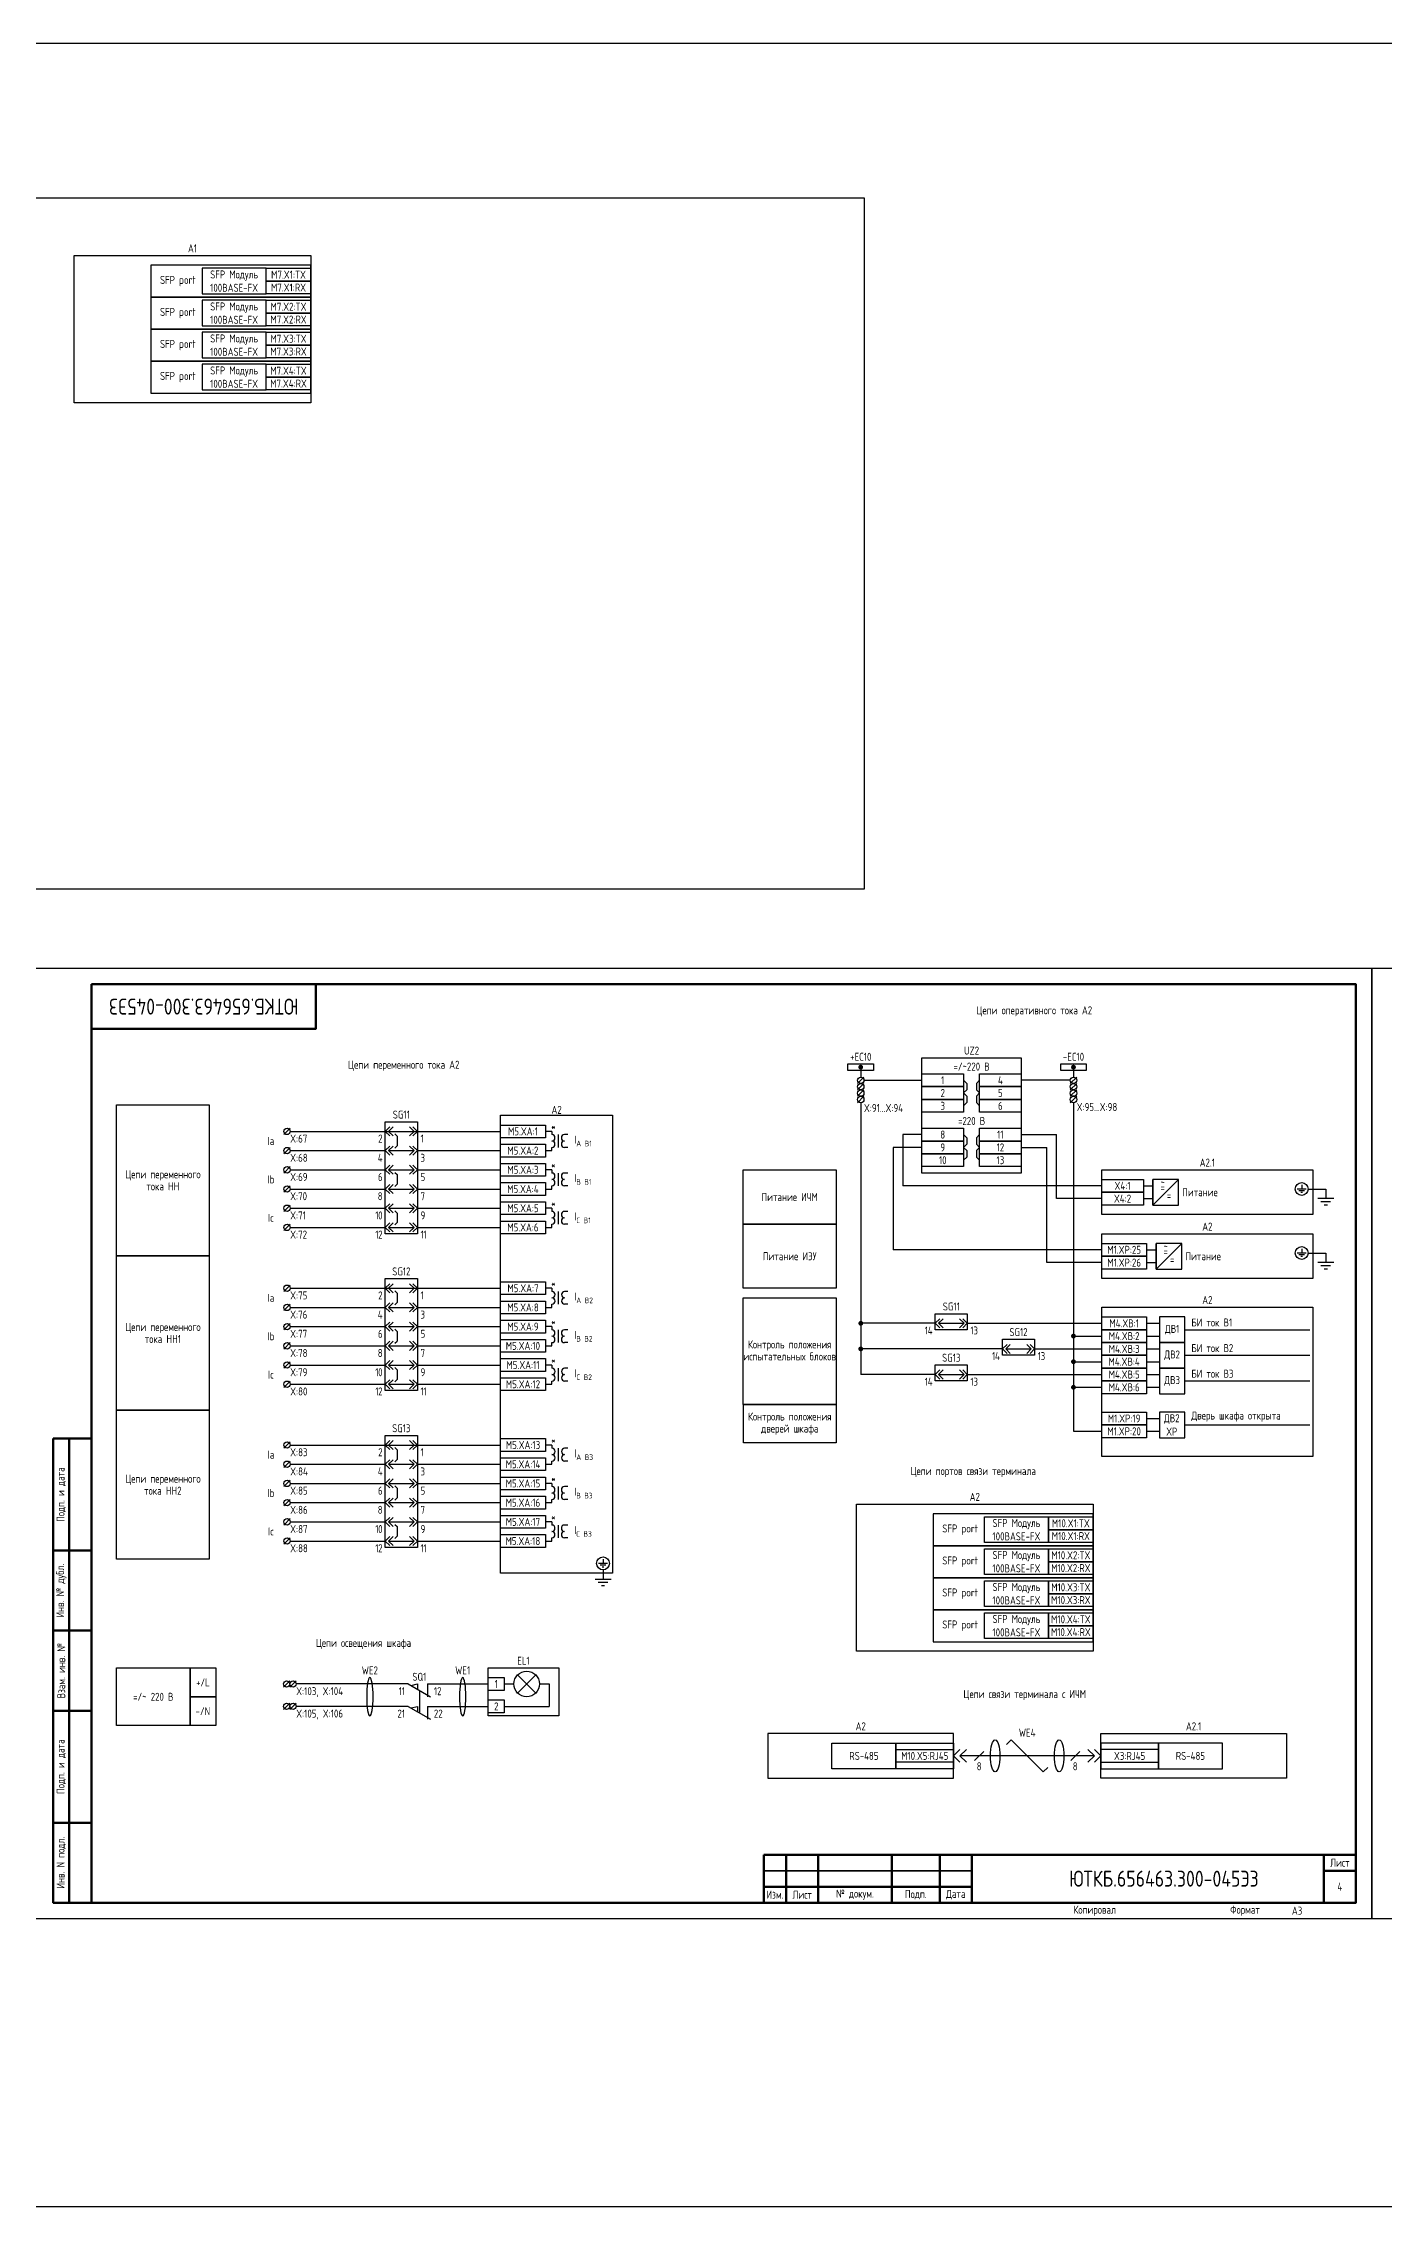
# Model space of a CAD drawing. Header units: millimetres. Extents: x -1117 to 2934, y -90 to 586.
# Drawn here: x 1265 to 1684, y -90 to 586 of the extents above; entities that cross this region are included whole.
import ezdxf

# ---------------------------------------------------------------- set-up
doc = ezdxf.new("R2010")
doc.units = ezdxf.units.MM
doc.styles.add('Gost_type_A', font='GOST_A.TTF')

# ---------------------------------------------------------------- blocks, each defined once
blk = doc.blocks.new('Формат_А3')
blk.add_lwpolyline([(-420, 297), (0, 297), (0, 0), (-420, 0)], close=True)
at = {"lineweight": 50}
blk.add_lwpolyline([(-400, 292), (-5, 292), (-5, 5), (-400, 5)], close=True, dxfattribs=at)
blk = doc.blocks.new('БИ_разъем')
for p, q in [((0, 0), (1.41, 1.41)), ((0, 0), (1.41, 1.41)), ((0, 0), (1.41, -1.41)), ((0, 0), (1.41, -1.41)), ((1, 0), (2.41, 1.41)), ((1, 0), (2.41, -1.41)), ((1, 0), (9, 0)), ((9, 0), (7.59, 1.41)), ((9, 0), (7.59, -1.41)), ((10, 0), (8.59, 1.41)), ((10, 0), (8.59, 1.41)), ((10, 0), (8.59, -1.41)), ((10, 0), (8.59, -1.41))]:
    blk.add_line(p, q)
blk = doc.blocks.new('БИ_перемычка')
for p, q in [((2.97, -0.79), (3.67, -1.5)), ((2.97, -5.21), (3.67, -4.5)), ((3.67, -1.5), (3.67, -4.5))]:
    blk.add_line(p, q)
blk = doc.blocks.new('POINT')
at = {"const_width": 0.75}
blk.add_lwpolyline([(-0.375, 0, 1), (0.375, 0, 1)], format="xyb", close=True, dxfattribs=at)
blk = doc.blocks.new('Шинка')
blk.add_lwpolyline([(-4, 1), (4, 1), (4, -1), (-4, -1)], close=True)
blk.add_blockref('POINT', (0, 0))
blk = doc.blocks.new('Штамп угловой верхний')
at = {"lineweight": 50}
blk.add_lwpolyline([(0, 0), (70, 0), (70, -14), (0, -14)], close=True, dxfattribs=at)
blk = doc.blocks.new('Штамп левый нижний')
at = {"lineweight": 50}
for points in [[(-12, 145), (-7, 145), (-7, 110), (-12, 110)], [(-7, 145), (0, 145), (0, 110), (-7, 110)], [(-12, 110), (-7, 110), (-7, 85), (-12, 85)], [(-7, 110), (0, 110), (0, 85), (-7, 85)], [(-12, 85), (-7, 85), (-7, 60), (-12, 60)], [(-7, 85), (0, 85), (0, 60), (-7, 60)], [(-12, 60), (-7, 60), (-7, 25), (-12, 25)], [(-7, 60), (0, 60), (0, 25), (-7, 25)], [(-12, 25), (-7, 25), (-7, 0), (-12, 0)], [(-7, 25), (0, 25), (0, 0), (-7, 0)]]:
    blk.add_lwpolyline(points, close=True, dxfattribs=at)
at = {"char_height": 2.5, "attachment_point": 5, "rotation": 90, "style": 'Gost_type_A'}
for s, insert, width in [('Подп. и дата', (-9.5, 127.5), 35), ('Инв. № дубл.', (-9.5, 97.5), 25), ('Взам. инв. №', (-9.5, 72.5), 25), ('Подп. и дата', (-9.5, 42.5), 35), ('Инв. N подл.', (-9.5, 12.5), 25)]:
    blk.add_mtext(s, dxfattribs=dict(at, insert=insert, width=width))
blk = doc.blocks.new('Штамп малый нижний')
at = {"lineweight": 50}
for points in [[(-185, 15), (-178, 15), (-178, 5), (-185, 5)], [(-178, 15), (-168, 15), (-168, 5), (-178, 5)], [(-168, 15), (-145, 15), (-145, 5), (-168, 5)], [(-145, 15), (-130, 15), (-130, 5), (-145, 5)], [(-130, 15), (-120, 15), (-120, 5), (-130, 5)], [(-120, 15), (-10, 15), (-10, 0), (-120, 0)], [(-10, 15), (0, 15), (0, 10), (-10, 10)], [(-10, 10), (0, 10), (0, 0), (-10, 0)], [(-185, 5), (-178, 5), (-178, 0), (-185, 0)], [(-178, 5), (-168, 5), (-168, 0), (-178, 0)], [(-168, 5), (-145, 5), (-145, 0), (-168, 0)], [(-145, 5), (-130, 5), (-130, 0), (-145, 0)], [(-130, 5), (-120, 5), (-120, 0), (-130, 0)]]:
    blk.add_lwpolyline(points, close=True, dxfattribs=at)
for points in [[(-185, 15), (-178, 15), (-178, 10), (-185, 10)], [(-178, 15), (-168, 15), (-168, 10), (-178, 10)], [(-168, 15), (-145, 15), (-145, 10), (-168, 10)], [(-145, 15), (-130, 15), (-130, 10), (-145, 10)], [(-130, 15), (-120, 15), (-120, 10), (-130, 10)], [(-185, 10), (-178, 10), (-178, 5), (-185, 5)], [(-178, 10), (-168, 10), (-168, 5), (-178, 5)], [(-168, 10), (-145, 10), (-145, 5), (-168, 5)], [(-145, 10), (-130, 10), (-130, 5), (-145, 5)], [(-130, 10), (-120, 10), (-120, 5), (-130, 5)]]:
    blk.add_lwpolyline(points, close=True)
at = {"char_height": 2.5, "style": 'Gost_type_A'}
for s, insert, width, attachment_point in [('Лист', (-5, 12.5), 10, 5), ('Изм.', (-181.5, 2.5), 7, 5), ('Лист', (-173, 2.5), 10, 5), ('№ докум.', (-156.5, 2.5), 23, 5), ('Подп.', (-137.5, 2.5), 15, 5), ('Дата', (-125, 2.5), 10, 5), ('Копировал', (-75, -2.53), 13.1202, 6), ('Формат', (-30, -2.53), 13.1202, 6)]:
    blk.add_mtext(s, dxfattribs=dict(at, insert=insert, width=width, attachment_point=attachment_point))

msp = doc.modelspace()

# ---------------------------------------------------------------- linework, layer by layer
for p, q in [((1520.3, 265.38), (1520.3, 262.98)), ((1586.76, 265.97), (1586.76, 262.97)), ((1521.3, 262.97), (1519.3, 260.97)), ((1521.3, 260.97), (1519.3, 258.97)), ((1521.3, 258.96), (1519.3, 256.96)), ((1521.3, 256.96), (1519.3, 254.96)), ((1520.3, 262), (1520.33, 262)), ((1520.3, 257.99), (1520.33, 257.99)), ((1521.31, 262), (1539.42, 262)), ((1585.76, 262), (1570.42, 262)), ((1587.76, 262.97), (1585.76, 260.97)), ((1587.76, 260.97), (1585.76, 258.97)), ((1587.76, 258.96), (1585.76, 256.96)), ((1587.76, 256.96), (1585.76, 254.96)), ((1586.76, 262), (1586.76, 261.97)), ((1586.76, 260.98), (1586.76, 260.97)), ((1586.76, 257.99), (1586.76, 257.96)), ((1586.76, 256.97), (1586.76, 256.96)), ((1520.3, 254.96), (1520.3, 170.04)), ((1586.76, 254.96), (1586.76, 152.29)), ((1342.04, 247), (1340.04, 245)), ((1342.04, 246), (1381.76, 246)), ((1381.77, 246), (1407.76, 246)), ((1423.76, 246), (1421.76, 246)), ((1539.42, 245), (1533.42, 245)), ((1533.42, 245), (1533.42, 229)), ((1570.42, 245), (1581.42, 245)), ((1579.76, 245), (1581.42, 245)), ((1581.42, 225), (1581.42, 245)), ((1342.04, 241), (1340.04, 239)), ((1342.04, 240), (1371.76, 240)), ((1381.77, 240), (1407.76, 240)), ((1421.76, 240), (1423.76, 240)), ((1530.42, 241), (1530.42, 209)), ((1539.42, 241), (1530.42, 241)), ((1570.42, 241), (1578.42, 241)), ((1578.42, 205), (1578.42, 241)), ((1342.04, 235), (1340.04, 233)), ((1342.04, 234), (1371.76, 234)), ((1381.77, 234), (1407.76, 234)), ((1423.76, 234), (1421.76, 234)), ((1611.59, 223), (1611.59, 231)), ((1611.59, 223), (1619.59, 231)), ((1342.04, 229), (1340.04, 227)), ((1342.04, 228), (1371.76, 228)), ((1381.77, 228), (1407.76, 228)), ((1421.76, 228), (1423.76, 228)), ((1595.59, 229), (1533.42, 229)), ((1595.59, 225), (1581.42, 225)), ((1660.08, 228), (1665.59, 228)), ((1342.04, 223), (1340.04, 221)), ((1342.04, 217), (1340.04, 215)), ((1342.04, 222), (1371.76, 222)), ((1381.77, 222), (1407.76, 222)), ((1423.76, 222), (1421.76, 222)), ((1342.04, 216), (1371.76, 216)), ((1381.77, 216), (1407.76, 216)), ((1421.76, 216), (1423.76, 216)), ((1612.59, 203), (1612.59, 211)), ((1612.59, 203), (1620.59, 211)), ((1595.59, 209), (1530.42, 209)), ((1595.59, 205), (1578.42, 205)), ((1660.08, 208), (1665.59, 208)), ((1342.04, 198), (1340.04, 196)), ((1342.04, 197), (1381.76, 197)), ((1381.77, 197), (1407.76, 197)), ((1423.78, 197), (1421.78, 197)), ((1342.04, 192), (1340.04, 190)), ((1342.04, 191), (1371.76, 191)), ((1381.77, 191), (1407.76, 191)), ((1421.78, 191), (1423.78, 191)), ((1342.04, 186), (1340.04, 184)), ((1342.04, 185), (1371.76, 185)), ((1381.77, 185), (1407.76, 185)), ((1423.76, 185), (1421.76, 185)), ((1543.59, 186.04), (1520.3, 186.04)), ((1553.59, 186.04), (1595.59, 186.04)), ((1609.59, 186.04), (1613.59, 186.04)), ((1621.59, 184.04), (1660.59, 184.04)), ((1342.04, 180), (1340.04, 178)), ((1342.04, 179), (1371.76, 179)), ((1381.77, 179), (1407.76, 179)), ((1421.76, 179), (1423.76, 179)), ((1564.59, 178.04), (1520.68, 178.04)), ((1574.59, 178.04), (1595.59, 178.04)), ((1586.76, 182.04), (1595.59, 182.04)), ((1609.59, 182.04), (1613.59, 182.04)), ((1609.59, 178.04), (1613.59, 178.04)), ((1621.59, 176.04), (1660.59, 176.04)), ((1342.04, 174), (1340.04, 172)), ((1342.04, 173), (1371.76, 173)), ((1381.77, 173), (1407.76, 173)), ((1423.78, 173), (1421.78, 173)), ((1543.59, 170.04), (1520.3, 170.04)), ((1553.59, 170.04), (1595.59, 170.04)), ((1586.76, 174.04), (1595.59, 174.04)), ((1609.59, 174.04), (1613.59, 174.04)), ((1609.59, 170.04), (1613.59, 170.04)), ((1342.04, 168), (1340.04, 166)), ((1342.04, 167), (1371.76, 167)), ((1381.77, 167), (1407.76, 167)), ((1421.78, 167), (1423.78, 167)), ((1586.76, 166.04), (1595.59, 166.04)), ((1609.59, 166.04), (1613.59, 166.04)), ((1621.59, 168.04), (1660.59, 168.04)), ((1609.59, 156.29), (1613.59, 156.29)), ((1342.04, 149), (1340.04, 147)), ((1586.76, 152.29), (1595.59, 152.29)), ((1609.59, 152.29), (1613.59, 152.29)), ((1621.59, 154.29), (1660.59, 154.29)), ((1342.04, 143), (1340.04, 141)), ((1342.04, 148), (1381.76, 148)), ((1342.04, 142), (1371.76, 142)), ((1381.77, 148), (1407.76, 148)), ((1381.77, 142), (1407.76, 142)), ((1423.78, 148), (1421.78, 148)), ((1421.78, 142), (1423.78, 142)), ((1342.04, 137), (1340.04, 135)), ((1342.04, 136), (1371.76, 136)), ((1381.77, 136), (1407.76, 136)), ((1423.76, 136), (1421.76, 136)), ((1342.04, 131), (1340.04, 129)), ((1342.04, 130), (1371.76, 130)), ((1381.77, 130), (1407.76, 130)), ((1421.76, 130), (1423.76, 130)), ((1342.04, 125), (1340.04, 123)), ((1342.04, 124), (1371.76, 124)), ((1381.77, 124), (1407.76, 124)), ((1423.76, 124), (1421.76, 124)), ((1342.04, 119), (1340.04, 117)), ((1342.04, 118), (1371.76, 118)), ((1381.77, 118), (1407.76, 118)), ((1421.76, 118), (1423.76, 118)), ((1413.1, 76.17), (1418.76, 70.51)), ((1418.76, 76.17), (1413.1, 70.51)), ((1341.93, 74.34), (1339.93, 72.34)), ((1343.93, 74.34), (1341.93, 72.34)), ((1378.93, 73.34), (1343.94, 73.34)), ((1378.93, 73.34), (1385.85, 69.34)), ((1379.79, 72.84), (1381.79, 73.34)), ((1381.79, 73.34), (1381.79, 71.68)), ((1384.93, 73.34), (1384.93, 69.34)), ((1384.93, 73.34), (1403.93, 73.34)), ((1408.93, 73.34), (1411.93, 73.34)), ((1419.93, 73.34), (1422.93, 73.34)), ((1422.93, 73.34), (1422.93, 66.34)), ((1341.93, 67.34), (1339.93, 65.34)), ((1343.93, 67.34), (1341.93, 65.34)), ((1378.93, 66.34), (1343.94, 66.34)), ((1378.93, 66.34), (1385.85, 62.34)), ((1379.79, 65.84), (1381.79, 66.34)), ((1381.79, 66.34), (1381.79, 64.68)), ((1384.93, 66.34), (1384.93, 62.34)), ((1384.93, 66.34), (1403.93, 66.34)), ((1408.93, 66.34), (1422.93, 66.34)), ((1565.82, 54.4), (1567.29, 55.87)), ((1567.29, 55.87), (1577.29, 45.87)), ((1549.29, 50.87), (1551.29, 52.87)), ((1549.29, 50.87), (1551.29, 52.87)), ((1549.29, 50.87), (1551.29, 48.87)), ((1549.29, 50.87), (1551.29, 48.87)), ((1551.29, 50.87), (1553.29, 52.87)), ((1551.29, 50.87), (1553.29, 52.87)), ((1593.29, 50.87), (1551.29, 50.87)), ((1551.29, 50.87), (1553.29, 48.87)), ((1551.29, 50.87), (1553.29, 48.87)), ((1558.71, 52.28), (1555.88, 49.45)), ((1588.71, 52.28), (1585.88, 49.45)), ((1593.29, 50.87), (1591.29, 52.87)), ((1593.29, 50.87), (1591.29, 52.87)), ((1593.29, 50.87), (1591.29, 48.87)), ((1593.29, 50.87), (1591.29, 48.87)), ((1595.29, 50.87), (1593.29, 52.87)), ((1595.29, 50.87), (1593.29, 52.87)), ((1595.29, 50.87), (1593.29, 48.87)), ((1595.29, 50.87), (1593.29, 48.87)), ((1577.29, 45.87), (1578.71, 47.28))]:
    msp.add_line(p, q)
at = {"ltscale": 4}
for p, q in [((1423.76, 246), (1423.76, 245)), ((1423.76, 245.5), (1423.76, 245)), ((1425.76, 245), (1425.76, 241)), ((1425.76, 245), (1425.76, 241)), ((1428.76, 245), (1427.76, 245)), ((1428.76, 245), (1427.76, 245)), ((1423.76, 240), (1423.76, 241)), ((1428.76, 241), (1427.76, 241)), ((1428.76, 241), (1427.76, 241)), ((1423.76, 234), (1423.76, 233)), ((1423.76, 233.5), (1423.76, 233)), ((1425.76, 233), (1425.76, 229)), ((1425.76, 233), (1425.76, 229)), ((1428.76, 233), (1427.76, 233)), ((1428.76, 233), (1427.76, 233)), ((1423.76, 228), (1423.76, 229)), ((1428.76, 229), (1427.76, 229)), ((1428.76, 229), (1427.76, 229)), ((1608.59, 229), (1611.59, 229)), ((1608.59, 225), (1611.59, 225)), ((1423.76, 222), (1423.76, 221)), ((1423.76, 221.5), (1423.76, 221)), ((1423.76, 216), (1423.76, 217)), ((1425.76, 221), (1425.76, 217)), ((1425.76, 221), (1425.76, 217)), ((1428.76, 221), (1427.76, 221)), ((1428.76, 221), (1427.76, 221)), ((1428.76, 217), (1427.76, 217)), ((1428.76, 217), (1427.76, 217)), ((1609.59, 209), (1612.59, 209)), ((1609.59, 205), (1612.59, 205)), ((1423.78, 197), (1423.78, 196)), ((1423.78, 196.5), (1423.78, 196)), ((1423.78, 191), (1423.78, 192)), ((1425.78, 196), (1425.78, 192)), ((1425.78, 196), (1425.78, 192)), ((1428.78, 196), (1427.78, 196)), ((1428.78, 196), (1427.78, 196)), ((1428.78, 192), (1427.78, 192)), ((1428.78, 192), (1427.78, 192)), ((1423.76, 185), (1423.76, 184)), ((1423.76, 184.5), (1423.76, 184)), ((1425.76, 184), (1425.76, 180)), ((1425.76, 184), (1425.76, 180)), ((1428.76, 184), (1427.76, 184)), ((1428.76, 184), (1427.76, 184)), ((1423.76, 179), (1423.76, 180)), ((1428.76, 180), (1427.76, 180)), ((1428.76, 180), (1427.76, 180)), ((1423.78, 173), (1423.78, 172)), ((1423.78, 172.5), (1423.78, 172)), ((1425.78, 172), (1425.78, 168)), ((1425.78, 172), (1425.78, 168)), ((1428.78, 172), (1427.78, 172)), ((1428.78, 172), (1427.78, 172)), ((1423.78, 167), (1423.78, 168)), ((1428.78, 168), (1427.78, 168)), ((1428.78, 168), (1427.78, 168)), ((1423.78, 148), (1423.78, 147)), ((1423.78, 147.5), (1423.78, 147)), ((1423.78, 142), (1423.78, 143)), ((1425.78, 147), (1425.78, 143)), ((1425.78, 147), (1425.78, 143)), ((1428.78, 147), (1427.78, 147)), ((1428.78, 147), (1427.78, 147)), ((1428.78, 143), (1427.78, 143)), ((1428.78, 143), (1427.78, 143)), ((1423.76, 136), (1423.76, 135)), ((1423.76, 135.5), (1423.76, 135)), ((1423.76, 130), (1423.76, 131)), ((1425.76, 135), (1425.76, 131)), ((1425.76, 135), (1425.76, 131)), ((1428.76, 135), (1427.76, 135)), ((1428.76, 135), (1427.76, 135)), ((1428.76, 131), (1427.76, 131)), ((1428.76, 131), (1427.76, 131)), ((1423.76, 124), (1423.76, 123)), ((1423.76, 123.5), (1423.76, 123)), ((1425.76, 123), (1425.76, 119)), ((1425.76, 123), (1425.76, 119)), ((1428.76, 123), (1427.76, 123)), ((1428.76, 123), (1427.76, 123)), ((1423.76, 118), (1423.76, 119)), ((1428.76, 119), (1427.76, 119)), ((1428.76, 119), (1427.76, 119))]:
    msp.add_line(p, q, dxfattribs=at)
at = {"ltscale": 4.32}
for p, q in [((1659.48, 228), (1656.63, 228)), ((1658.91, 227.43), (1657.2, 227.43)), ((1658.34, 226.86), (1657.77, 226.86)), ((1658.06, 229.28), (1658.06, 228)), ((1668.09, 225), (1663.09, 225)), ((1667.09, 224), (1664.09, 224)), ((1665.59, 228), (1665.59, 225)), ((1666.09, 223), (1665.09, 223)), ((1659.48, 208), (1656.63, 208)), ((1658.91, 207.43), (1657.2, 207.43)), ((1658.34, 206.86), (1657.77, 206.86)), ((1658.06, 209.28), (1658.06, 208)), ((1668.09, 205), (1663.09, 205)), ((1667.09, 204), (1664.09, 204)), ((1666.09, 203), (1665.09, 203)), ((1665.59, 208), (1665.59, 205)), ((1441.2, 111.02), (1438.36, 111.02)), ((1440.63, 110.45), (1438.93, 110.45)), ((1440.06, 109.88), (1439.5, 109.88)), ((1439.78, 112.3), (1439.78, 111.02)), ((1439.78, 109), (1439.78, 106)), ((1442.28, 106), (1437.28, 106)), ((1441.28, 105), (1438.28, 105)), ((1440.28, 104), (1439.28, 104))]:
    msp.add_line(p, q, dxfattribs=at)
at = {"ltscale": 0.5}
msp.add_line((1382.39, 71.34), (1382.39, 64.34), dxfattribs=at)
for points in [[(-1117.42, 586), (2934.29, 586), (2934.29, -90), (-1117.42, -90)], [(812.04, 537.68), (1521.37, 537.68), (1521.37, 321.68), (812.04, 321.68)], [(1274.51, 519.68), (1348.51, 519.68), (1348.51, 473.68), (1274.51, 473.68)], [(1348.51, 516.68), (1298.51, 516.68), (1298.51, 506.68), (1348.51, 506.68)], [(1334.51, 515.68), (1348.51, 515.68), (1348.51, 511.68), (1334.51, 511.68)], [(1334.51, 511.68), (1348.51, 511.68), (1348.51, 507.68), (1334.51, 507.68)], [(1348.51, 506.68), (1298.51, 506.68), (1298.51, 496.68), (1348.51, 496.68)], [(1334.51, 505.68), (1348.51, 505.68), (1348.51, 501.68), (1334.51, 501.68)], [(1334.51, 501.68), (1348.51, 501.68), (1348.51, 497.68), (1334.51, 497.68)], [(1348.51, 496.68), (1298.51, 496.68), (1298.51, 486.68), (1348.51, 486.68)], [(1334.51, 495.68), (1348.51, 495.68), (1348.51, 491.68), (1334.51, 491.68)], [(1334.51, 491.68), (1348.51, 491.68), (1348.51, 487.68), (1334.51, 487.68)], [(1348.51, 486.68), (1298.51, 486.68), (1298.51, 476.68), (1348.51, 476.68)], [(1334.51, 485.68), (1348.51, 485.68), (1348.51, 481.68), (1334.51, 481.68)], [(1334.51, 481.68), (1348.51, 481.68), (1348.51, 477.68), (1334.51, 477.68)], [(1539.42, 269), (1570.42, 269), (1570.42, 233), (1539.42, 233)], [(1539.42, 264), (1552.42, 264), (1552.42, 260), (1539.42, 260)], [(1557.42, 264), (1570.42, 264), (1570.42, 260), (1557.42, 260)], [(1539.42, 260), (1552.42, 260), (1552.42, 256), (1539.42, 256)], [(1557.42, 260), (1570.42, 260), (1570.42, 256), (1557.42, 256)], [(1316.76, 207.1), (1287.76, 207.1), (1287.76, 254.32), (1316.76, 254.32)], [(1407.78, 251.04), (1442.78, 251.04), (1442.78, 108), (1407.78, 108)], [(1539.42, 256), (1552.42, 256), (1552.42, 252), (1539.42, 252)], [(1557.42, 256), (1570.42, 256), (1570.42, 252), (1557.42, 252)], [(1371.76, 249), (1381.76, 249), (1381.76, 214), (1371.76, 214)], [(1407.76, 248), (1421.76, 248), (1421.76, 244), (1407.76, 244)], [(1539.42, 247), (1552.42, 247), (1552.42, 243), (1539.42, 243)], [(1557.42, 247), (1570.42, 247), (1570.42, 243), (1557.42, 243)], [(1407.76, 242), (1421.76, 242), (1421.76, 238), (1407.76, 238)], [(1539.42, 243), (1552.42, 243), (1552.42, 239), (1539.42, 239)], [(1539.42, 239), (1552.42, 239), (1552.42, 235), (1539.42, 235)], [(1557.42, 243), (1570.42, 243), (1570.42, 239), (1557.42, 239)], [(1557.42, 239), (1570.42, 239), (1570.42, 235), (1557.42, 235)], [(1407.76, 236), (1421.76, 236), (1421.76, 232), (1407.76, 232)], [(1407.76, 230), (1421.76, 230), (1421.76, 226), (1407.76, 226)], [(1512.58, 217), (1483.59, 217), (1483.59, 234), (1512.58, 234)], [(1595.59, 234), (1661.59, 234), (1661.59, 220), (1595.59, 220)], [(1595.59, 231), (1608.59, 231), (1608.59, 227), (1595.59, 227)], [(1407.76, 224), (1421.76, 224), (1421.76, 220), (1407.76, 220)], [(1595.59, 227), (1608.59, 227), (1608.59, 223), (1595.59, 223)], [(1407.76, 218), (1421.76, 218), (1421.76, 214), (1407.76, 214)], [(1512.59, 197), (1483.59, 197), (1483.59, 217), (1512.59, 217)], [(1595.59, 214), (1661.59, 214), (1661.59, 200), (1595.59, 200)], [(1595.59, 211), (1609.59, 211), (1609.59, 207), (1595.59, 207)], [(1316.76, 158.91), (1287.76, 158.91), (1287.76, 207.1), (1316.76, 207.1)], [(1595.59, 207), (1609.59, 207), (1609.59, 203), (1595.59, 203)], [(1371.76, 200), (1381.76, 200), (1381.76, 165), (1371.76, 165)], [(1407.78, 199), (1421.78, 199), (1421.78, 195), (1407.78, 195)], [(1407.78, 193), (1421.78, 193), (1421.78, 189), (1407.78, 189)], [(1512.59, 160.69), (1483.59, 160.69), (1483.59, 194.02), (1512.59, 194.02)], [(1595.59, 191.04), (1661.59, 191.04), (1661.59, 144.39), (1595.59, 144.39)], [(1407.76, 187), (1421.76, 187), (1421.76, 183), (1407.76, 183)], [(1595.59, 188.04), (1609.59, 188.04), (1609.59, 184.04), (1595.59, 184.04)], [(1595.59, 184.04), (1609.59, 184.04), (1609.59, 180.04), (1595.59, 180.04)], [(1407.76, 181), (1421.76, 181), (1421.76, 177), (1407.76, 177)], [(1595.59, 180.04), (1609.59, 180.04), (1609.59, 176.04), (1595.59, 176.04)], [(1595.59, 176.04), (1609.59, 176.04), (1609.59, 172.04), (1595.59, 172.04)], [(1407.78, 175), (1421.78, 175), (1421.78, 171), (1407.78, 171)], [(1407.78, 169), (1421.78, 169), (1421.78, 165), (1407.78, 165)], [(1595.59, 172.04), (1609.59, 172.04), (1609.59, 168.04), (1595.59, 168.04)], [(1595.59, 168.04), (1609.59, 168.04), (1609.59, 164.04), (1595.59, 164.04)], [(1316.76, 112.32), (1287.76, 112.32), (1287.76, 158.91), (1316.76, 158.91)], [(1512.59, 148.69), (1483.62, 148.69), (1483.62, 160.69), (1512.59, 160.69)], [(1595.59, 158.29), (1609.59, 158.29), (1609.59, 154.29), (1595.59, 154.29)], [(1371.76, 151), (1381.76, 151), (1381.76, 116), (1371.76, 116)], [(1407.78, 150), (1421.78, 150), (1421.78, 146), (1407.78, 146)], [(1595.59, 154.29), (1609.59, 154.29), (1609.59, 150.29), (1595.59, 150.29)], [(1407.78, 144), (1421.78, 144), (1421.78, 140), (1407.78, 140)], [(1407.76, 138), (1421.76, 138), (1421.76, 134), (1407.76, 134)], [(1407.76, 132), (1421.76, 132), (1421.76, 128), (1407.76, 128)], [(1518.93, 129.55), (1592.93, 129.55), (1592.93, 83.55), (1518.93, 83.55)], [(1407.76, 126), (1421.76, 126), (1421.76, 122), (1407.76, 122)], [(1542.93, 116.55), (1592.93, 116.55), (1592.93, 126.55), (1542.93, 126.55)], [(1558.93, 125.55), (1578.93, 125.55), (1578.93, 117.55), (1558.93, 117.55)], [(1578.93, 125.55), (1592.93, 125.55), (1592.93, 121.55), (1578.93, 121.55)], [(1407.76, 120), (1421.76, 120), (1421.76, 116), (1407.76, 116)], [(1542.93, 106.55), (1592.93, 106.55), (1592.93, 116.55), (1542.93, 116.55)], [(1558.93, 115.55), (1578.93, 115.55), (1578.93, 107.55), (1558.93, 107.55)], [(1578.93, 121.55), (1592.93, 121.55), (1592.93, 117.55), (1578.93, 117.55)], [(1578.93, 115.55), (1592.93, 115.55), (1592.93, 111.55), (1578.93, 111.55)], [(1578.93, 111.55), (1592.93, 111.55), (1592.93, 107.55), (1578.93, 107.55)], [(1542.93, 96.55), (1592.93, 96.55), (1592.93, 106.55), (1542.93, 106.55)], [(1558.93, 105.55), (1578.93, 105.55), (1578.93, 97.55), (1558.93, 97.55)], [(1578.93, 105.55), (1592.93, 105.55), (1592.93, 101.55), (1578.93, 101.55)], [(1578.93, 101.55), (1592.93, 101.55), (1592.93, 97.55), (1578.93, 97.55)], [(1542.93, 86.55), (1592.93, 86.55), (1592.93, 96.55), (1542.93, 96.55)], [(1558.93, 95.55), (1578.93, 95.55), (1578.93, 87.55), (1558.93, 87.55)], [(1578.93, 95.55), (1592.93, 95.55), (1592.93, 91.55), (1578.93, 91.55)], [(1578.93, 91.55), (1592.93, 91.55), (1592.93, 87.55), (1578.93, 87.55)], [(1310.76, 60.34), (1287.76, 60.34), (1287.76, 78.34), (1310.76, 78.34)], [(1318.76, 69.34), (1310.76, 69.34), (1310.76, 78.34), (1318.76, 78.34)], [(1403.93, 78.34), (1425.93, 78.34), (1425.93, 63.34), (1403.93, 63.34)], [(1403.93, 75.34), (1408.93, 75.34), (1408.93, 71.34), (1403.93, 71.34)], [(1318.76, 60.34), (1310.76, 60.34), (1310.76, 69.34), (1318.76, 69.34)], [(1403.93, 68.34), (1408.93, 68.34), (1408.93, 64.34), (1403.93, 64.34)], [(1491.29, 43.87), (1549.29, 43.87), (1549.29, 57.87), (1491.29, 57.87)], [(1511.29, 54.87), (1531.29, 54.87), (1531.29, 46.87), (1511.29, 46.87)], [(1531.29, 54.87), (1549.29, 54.87), (1549.29, 46.87), (1531.29, 46.87)], [(1653.29, 43.87), (1595.29, 43.87), (1595.29, 57.87), (1653.29, 57.87)], [(1613.29, 54.87), (1595.29, 54.87), (1595.29, 46.87), (1613.29, 46.87)], [(1633.29, 54.87), (1613.29, 54.87), (1613.29, 46.87), (1633.29, 46.87)], [(1531.29, 52.87), (1549.29, 52.87), (1549.29, 48.87), (1531.29, 48.87)], [(1613.29, 52.87), (1595.29, 52.87), (1595.29, 48.87), (1613.29, 48.87)]]:
    msp.add_lwpolyline(points, close=True)
at = {"linetype": 'Continuous', "lineweight": 25, "ltscale": 4}
for points in [[(1314.51, 507.68), (1334.51, 507.68), (1334.51, 515.68), (1314.51, 515.68)], [(1314.51, 497.68), (1334.51, 497.68), (1334.51, 505.68), (1314.51, 505.68)], [(1314.51, 487.68), (1334.51, 487.68), (1334.51, 495.68), (1314.51, 495.68)], [(1314.51, 477.68), (1334.51, 477.68), (1334.51, 485.68), (1314.51, 485.68)]]:
    msp.add_lwpolyline(points, close=True, dxfattribs=at)
for points in [[(1552.42, 262), (1553.42, 261), (1553.42, 259), (1552.42, 258)], [(1552.42, 258), (1553.42, 257), (1553.42, 255), (1552.42, 254)], [(1557.42, 262), (1556.42, 261), (1556.42, 259), (1557.42, 258)], [(1557.42, 258), (1556.42, 257), (1556.42, 255), (1557.42, 254)], [(1552.42, 245), (1553.42, 244), (1553.42, 242), (1552.42, 241)], [(1557.42, 245), (1556.42, 244), (1556.42, 242), (1557.42, 241)], [(1552.42, 241), (1553.42, 240), (1553.42, 238), (1552.42, 237)], [(1557.42, 241), (1556.42, 240), (1556.42, 238), (1557.42, 237)]]:
    msp.add_lwpolyline(points)
at = {"ltscale": 4}
for points in [[(1611.59, 223), (1619.59, 223), (1619.59, 231), (1611.59, 231)], [(1612.59, 203), (1620.59, 203), (1620.59, 211), (1612.59, 211)], [(1613.59, 180.04), (1621.59, 180.04), (1621.59, 188.04), (1613.59, 188.04)], [(1613.59, 172.04), (1621.59, 172.04), (1621.59, 180.04), (1613.59, 180.04)], [(1613.59, 164.04), (1621.59, 164.04), (1621.59, 172.04), (1613.59, 172.04)], [(1613.59, 150.29), (1621.59, 150.29), (1621.59, 158.29), (1613.59, 158.29)]]:
    msp.add_lwpolyline(points, close=True, dxfattribs=at)
at = {"lineweight": 25}
for points in [[(1543.59, 189.04), (1553.59, 189.04), (1553.59, 184.04), (1543.59, 184.04)], [(1564.59, 181.04), (1574.59, 181.04), (1574.59, 176.04), (1564.59, 176.04)], [(1543.59, 173.04), (1553.59, 173.04), (1553.59, 168.04), (1543.59, 168.04)]]:
    msp.add_lwpolyline(points, close=True, dxfattribs=at)
for centre, radius in [((1520.3, 261.97), 1), ((1520.3, 259.97), 1), ((1520.3, 257.96), 1), ((1520.3, 255.96), 1), ((1586.76, 261.97), 1), ((1586.76, 259.97), 1), ((1586.76, 257.96), 1), ((1586.76, 255.96), 1), ((1341.04, 246), 1), ((1341.04, 240), 1), ((1341.04, 234), 1), ((1658.06, 228), 2.02), ((1341.04, 228), 1), ((1341.04, 222), 1), ((1341.04, 216), 1), ((1658.06, 208), 2.02), ((1341.04, 197), 1), ((1341.04, 191), 1), ((1341.04, 185), 1), ((1341.04, 179), 1), ((1341.04, 173), 1), ((1341.04, 167), 1), ((1341.04, 148), 1), ((1341.04, 142), 1), ((1341.04, 136), 1), ((1341.04, 130), 1), ((1341.04, 124), 1), ((1341.04, 118), 1), ((1439.78, 111.02), 2.02), ((1415.93, 73.34), 4), ((1340.93, 73.34), 1), ((1342.93, 73.34), 1), ((1340.93, 66.34), 1), ((1342.93, 66.34), 1)]:
    msp.add_circle(centre, radius)
at = {"ltscale": 4}
for centre, start, end in [((1423.76, 244), 270, 90), ((1423.76, 244), 270, 90), ((1427.76, 244), 90, 270), ((1427.76, 244), 90, 270), ((1423.76, 242), 270, 90), ((1423.76, 242), 270, 90), ((1427.76, 242), 90, 270), ((1427.76, 242), 90, 270), ((1423.76, 232), 270, 90), ((1423.76, 232), 270, 90), ((1423.76, 230), 270, 90), ((1423.76, 230), 270, 90), ((1427.76, 232), 90, 270), ((1427.76, 232), 90, 270), ((1427.76, 230), 90, 270), ((1427.76, 230), 90, 270), ((1423.76, 220), 270, 90), ((1423.76, 220), 270, 90), ((1423.76, 218), 270, 90), ((1423.76, 218), 270, 90), ((1427.76, 220), 90, 270), ((1427.76, 220), 90, 270), ((1427.76, 218), 90, 270), ((1427.76, 218), 90, 270), ((1423.78, 195), 270, 90), ((1423.78, 195), 270, 90), ((1423.78, 193), 270, 90), ((1423.78, 193), 270, 90), ((1427.78, 195), 90, 270), ((1427.78, 195), 90, 270), ((1427.78, 193), 90, 270), ((1427.78, 193), 90, 270), ((1423.76, 183), 270, 90), ((1423.76, 183), 270, 90), ((1427.76, 183), 90, 270), ((1427.76, 183), 90, 270), ((1423.76, 181), 270, 90), ((1423.76, 181), 270, 90), ((1427.76, 181), 90, 270), ((1427.76, 181), 90, 270), ((1423.78, 171), 270, 90), ((1423.78, 171), 270, 90), ((1423.78, 169), 270, 90), ((1423.78, 169), 270, 90), ((1427.78, 171), 90, 270), ((1427.78, 171), 90, 270), ((1427.78, 169), 90, 270), ((1427.78, 169), 90, 270), ((1423.78, 146), 270, 90), ((1423.78, 146), 270, 90), ((1423.78, 144), 270, 90), ((1423.78, 144), 270, 90), ((1427.78, 146), 90, 270), ((1427.78, 146), 90, 270), ((1427.78, 144), 90, 270), ((1427.78, 144), 90, 270), ((1423.76, 134), 270, 90), ((1423.76, 134), 270, 90), ((1423.76, 132), 270, 90), ((1423.76, 132), 270, 90), ((1427.76, 134), 90, 270), ((1427.76, 134), 90, 270), ((1427.76, 132), 90, 270), ((1427.76, 132), 90, 270), ((1423.76, 122), 270, 90), ((1423.76, 122), 270, 90), ((1427.76, 122), 90, 270), ((1427.76, 122), 90, 270), ((1423.76, 120), 270, 90), ((1423.76, 120), 270, 90), ((1427.76, 120), 90, 270), ((1427.76, 120), 90, 270)]:
    msp.add_arc(centre, 1, start, end, dxfattribs=at)
at = {"extrusion": (0, 0, -1)}
for centre in [(1366.93, 69.34), (1395.93, 69.34)]:
    msp.add_ellipse(centre, major_axis=(0, -6), ratio=0.166667, dxfattribs=at)
for centre in [(1562.29, 50.87), (1582.29, 50.87)]:
    msp.add_ellipse(centre, major_axis=(0, -5), ratio=0.293778)

# ---------------------------------------------------------------- block references
at = {"color": 1}
for name, p in [('Формат_А3', (1680, 0)), ('Формат_А3', (2100, 0)), ('Штамп левый нижний', (1280, 5)), ('Штамп малый нижний', (1675, 5))]:
    msp.add_blockref(name, p, dxfattribs=at)
for name, p in [('Штамп угловой верхний', (1280, 292)), ('Шинка', (1520.3, 266.07)), ('Шинка', (1586.76, 266.07)), ('БИ_разъем', (1371.76, 246)), ('БИ_перемычка', (1371.76, 246)), ('БИ_разъем', (1371.76, 240)), ('БИ_разъем', (1371.76, 234)), ('БИ_перемычка', (1371.76, 234)), ('БИ_разъем', (1371.76, 228)), ('БИ_разъем', (1371.76, 222)), ('БИ_разъем', (1371.76, 216)), ('БИ_перемычка', (1371.76, 222)), ('БИ_разъем', (1371.76, 197)), ('БИ_перемычка', (1371.76, 197)), ('БИ_разъем', (1371.76, 191)), ('БИ_разъем', (1371.76, 185)), ('БИ_перемычка', (1371.76, 185)), ('POINT', (1520.3, 186.04)), ('POINT', (1586.76, 182.04)), ('БИ_разъем', (1371.76, 179)), ('POINT', (1520.3, 178.04)), ('БИ_разъем', (1371.76, 173)), ('БИ_перемычка', (1371.76, 173)), ('POINT', (1586.76, 174.04)), ('БИ_разъем', (1371.76, 167)), ('POINT', (1586.76, 166.04)), ('БИ_разъем', (1371.76, 148)), ('БИ_разъем', (1371.76, 142)), ('БИ_перемычка', (1371.76, 148)), ('БИ_разъем', (1371.76, 136)), ('БИ_перемычка', (1371.76, 136)), ('БИ_разъем', (1371.76, 130)), ('БИ_разъем', (1371.76, 124)), ('БИ_перемычка', (1371.76, 124)), ('БИ_разъем', (1371.76, 118))]:
    msp.add_blockref(name, p)
at = {"lineweight": 25}
for p in [(1543.59, 186.04), (1564.59, 178.04), (1543.59, 170.04)]:
    msp.add_blockref('БИ_разъем', p, dxfattribs=at)

# ---------------------------------------------------------------- texts
at = {"char_height": 2.5, "line_spacing_factor": 0.9, "style": 'Gost_type_A'}
for s, insert, width, attachment_point in [('A1', (1311.51, 520.68), 74.0002, 8), ('SG11', (1376.76, 250), 10, 8), ('A2', (1425.28, 251.48), 35, 8), ('Ia', (1336.04, 243), 10, 5), ('X:67', (1342.04, 245), 10, 1), ('{\\T0.9;2}', (1370.76, 245), 5, 3), ('{\\T0.9;1}', (1382.76, 245), 5, 1), ('X:68', (1342.04, 239), 10, 1), ('{\\T0.9;4}', (1370.76, 239), 5, 3), ('{\\T0.9;3}', (1382.76, 239), 5, 1), ('A2.1', (1628.59, 235), 66, 8), ('Цепи переменного тока НН', (1302.26, 230.71), 29, 5), ('Ib', (1336.04, 231), 10, 5), ('X:69', (1342.04, 233), 10, 1), ('{\\T0.9;6}', (1370.76, 233), 5, 3), ('{\\T0.9;5}', (1382.76, 233), 5, 1), ('X:70', (1342.04, 227), 10, 1), ('{\\T0.9;8}', (1370.76, 227), 5, 3), ('{\\T0.9;7}', (1382.76, 227), 5, 1), ('Питание ИЧМ', (1498.09, 225.5), 28.9833, 5), ('Ic', (1336.04, 219), 10, 5), ('X:71', (1342.04, 221), 10, 1), ('{\\T0.9;10}', (1370.76, 221), 5, 3), ('{\\T0.9;9}', (1382.76, 221), 5, 1), ('A2', (1628.59, 215), 66, 8), ('X:72', (1342.04, 215), 10, 1), ('{\\T0.9;12}', (1370.76, 215), 5, 3), ('{\\T0.9;11}', (1382.76, 215), 5, 1), ('SG12', (1376.76, 201), 10, 8), ('Питание ИЭУ', (1498.09, 207), 28.9936, 5), ('Ia', (1336.04, 194), 10, 5), ('X:75', (1342.04, 196), 10, 1), ('X:76', (1342.04, 190), 10, 1), ('{\\T0.9;4}', (1370.76, 190), 5, 3), ('{\\T0.9;2}', (1370.76, 196), 5, 3), ('{\\T0.9;1}', (1382.76, 196), 5, 1), ('{\\T0.9;3}', (1382.76, 190), 5, 1), ('A2', (1628.59, 192.04), 66, 8), ('Цепи переменного тока НН1', (1302.26, 183.01), 29, 5), ('Ib', (1336.04, 182), 10, 5), ('X:77', (1342.04, 184), 10, 1), ('{\\T0.9;6}', (1370.76, 184), 5, 3), ('{\\T0.9;5}', (1382.76, 184), 5, 1), ('X:78', (1342.04, 178), 10, 1), ('{\\T0.9;8}', (1370.76, 178), 5, 3), ('{\\T0.9;7}', (1382.76, 178), 5, 1), ('Контроль положения\\Pиспытательных блоков', (1498.09, 177.56), 28.996, 5), ('Ic', (1336.04, 170), 10, 5), ('X:79', (1342.04, 172), 10, 1), ('{\\T0.9;10}', (1370.76, 172), 5, 3), ('{\\T0.9;9}', (1382.76, 172), 5, 1), ('X:80', (1342.04, 166), 10, 1), ('{\\T0.9;12}', (1370.76, 166), 5, 3), ('{\\T0.9;11}', (1382.76, 166), 5, 1), ('Контроль положения\\Pдверей шкафа', (1498.12, 154.69), 29.0042, 5), ('SG13', (1376.76, 152), 10, 8), ('Ia', (1336.04, 145), 10, 5), ('X:83', (1342.04, 147), 10, 1), ('{\\T0.9;2}', (1370.76, 147), 5, 3), ('{\\T0.9;1}', (1382.76, 147), 5, 1), ('Цепи переменного тока НН2', (1302.26, 135.61), 29, 5), ('X:84', (1342.04, 141), 10, 1), ('{\\T0.9;4}', (1370.76, 141), 5, 3), ('{\\T0.9;3}', (1382.76, 141), 5, 1), ('Цепи портов связи терминала', (1555.43, 139.55), 197, 5), ('Ib', (1336.04, 133), 10, 5), ('X:85', (1342.04, 135), 10, 1), ('X:86', (1342.04, 129), 10, 1), ('{\\T0.9;8}', (1370.76, 129), 5, 3), ('{\\T0.9;6}', (1370.76, 135), 5, 3), ('{\\T0.9;7}', (1382.76, 129), 5, 1), ('{\\T0.9;5}', (1382.76, 135), 5, 1), ('A2', (1555.93, 130.55), 74.0002, 8), ('Ic', (1336.04, 121), 10, 5), ('X:87', (1342.04, 123), 10, 1), ('{\\T0.9;10}', (1370.76, 123), 5, 3), ('{\\T0.9;9}', (1382.76, 123), 5, 1), ('X:88', (1342.04, 117), 10, 1), ('{\\T0.9;12}', (1370.76, 117), 5, 3), ('{\\T0.9;11}', (1382.76, 117), 5, 1), ('Цепи освещения шкафа', (1364.93, 85.84), 122, 5), ('EL1', (1414.92, 79.34), 21.9942, 8), ('+/L', (1314.76, 73.84), 8, 5), ('=/~ 220 В', (1299.26, 69.34), 23, 5), ('X:103, X:104', (1343.93, 72.34), 17.9949, 1), ('Цепи связи терминала с ИЧМ', (1571.54, 69.87), 197.5, 5), ('-/N', (1314.76, 64.84), 8, 5), ('X:105, X:106', (1343.93, 65.34), 17.9949, 1), ('A2', (1520.29, 58.87), 58.0002, 8), ('A2.1', (1624.29, 58.87), 58.0002, 8)]:
    msp.add_mtext(s, dxfattribs=dict(at, insert=insert, width=width, attachment_point=attachment_point))
at = {"style": 'Gost_type_A'}
for s, insert, char_height, width, attachment_point in [('SFP Mодуль 100BASE-FX', (1324.51, 511.68), 2.5, 19.9998, 5), ('M7.X1:TX', (1341.51, 513.68), 2.5, 14, 5), ('SFP port', (1312.51, 511.68), 2.5, 20, 6), ('M7.X1:RX', (1341.51, 509.68), 2.5, 14, 5), ('SFP port', (1312.51, 501.68), 2.5, 20, 6), ('SFP Mодуль 100BASE-FX', (1324.51, 501.68), 2.5, 19.9998, 5), ('M7.X2:RX', (1341.51, 499.68), 2.5, 14, 5), ('M7.X2:TX', (1341.51, 503.68), 2.5, 14, 5), ('SFP Mодуль 100BASE-FX', (1324.51, 491.68), 2.5, 19.9998, 5), ('M7.X3:TX', (1341.51, 493.68), 2.5, 14, 5), ('SFP port', (1312.51, 491.68), 2.5, 20, 6), ('M7.X3:RX', (1341.51, 489.68), 2.5, 14, 5), ('SFP port', (1312.51, 481.68), 2.5, 20, 6), ('SFP Mодуль 100BASE-FX', (1324.51, 481.68), 2.5, 19.9998, 5), ('M7.X4:RX', (1341.51, 479.68), 2.5, 14, 5), ('M7.X4:TX', (1341.51, 483.68), 2.5, 14, 5), ('+EC10', (1520.3, 268.07), 2.5, 10, 8), ('-EC10', (1586.76, 268.07), 2.5, 10, 8), ('2', (1545.92, 258), 2.5, 13, 5), ('1', (1545.92, 262), 2.5, 13, 5), ('4', (1563.92, 262), 2.5, 13, 5), ('5', (1563.92, 258), 2.5, 13, 5), ('3', (1545.92, 254), 2.5, 13, 5), ('6', (1563.92, 254), 2.5, 13, 5), ('M5.XA:1', (1414.76, 246), 2.5, 14, 5), ('*', (1424.26, 247.5), 2.5, 3, 5), ('\\A1;I{\\H0.7x;\\S^ A В1;}', (1430.76, 243), 2.5, 8, 4), ('8', (1545.92, 245), 2.5, 13, 5), ('11', (1563.92, 245), 2.5, 13, 5), ('M5.XA:2', (1414.75, 240), 2.5, 14.018, 5), ('10', (1545.92, 237), 2.5, 13, 5), ('9', (1545.92, 241), 2.5, 13, 5), ('13', (1563.92, 237), 2.5, 13, 5), ('12', (1563.92, 241), 2.5, 13, 5), ('M5.XA:3', (1414.76, 234), 2.5, 14, 5), ('*', (1424.26, 235.5), 2.5, 3, 5), ('\\A1;I{\\H0.7x;\\S^ В В1;}', (1430.76, 231), 2.5, 8, 4), ('X4:1', (1602.09, 229), 2.5, 13, 5), ('~', (1614.59, 230.03), 2.5, 2.7, 5), ('M5.XA:4', (1414.75, 227.99), 2.5, 14.018, 5), ('M5.XA:5', (1414.76, 222), 2.5, 14, 5), ('*', (1424.26, 223.5), 2.5, 3, 5), ('X4:2', (1602.09, 225), 2.5, 13, 5), ('=', (1614.59, 228.53), 2.5, 6, 5), ('=', (1616.59, 226), 2.5, 6, 5), ('Питание', (1626.27, 226.99), 2.5, 11.3452, 5), ('M5.XA:6', (1414.75, 215.99), 2.5, 14.018, 5), ('\\A1;I{\\H0.7x;\\S^ C В1;}', (1430.76, 219), 2.5, 8, 4), ('M1.XP:25', (1602.59, 209), 2.5, 13.9956, 5), ('~', (1615.59, 210.03), 2.5, 2.7, 5), ('M1.XP:26', (1602.59, 205), 2.5, 13.9956, 5), ('=', (1615.59, 208.53), 2.5, 6, 5), ('=', (1617.59, 206), 2.5, 6, 5), ('Питание', (1627.27, 206.99), 2.5, 11.3452, 5), ('M5.XA:7', (1414.78, 197), 2.5, 14, 5), ('*', (1424.28, 198.5), 2.5, 3, 5), ('M5.XA:8', (1414.77, 190.99), 2.5, 14.018, 5), ('\\A1;I{\\H0.7x;\\S^ A В2;}', (1430.78, 194), 2.5, 8, 4), ('M5.XA:9', (1414.76, 185), 2.5, 14, 5), ('*', (1424.26, 186.5), 2.5, 3, 5), ('\\A1;I{\\H0.7x;\\S^ В В2;}', (1430.76, 182), 2.5, 8, 4), ('M4.XВ:2', (1602.59, 182.04), 2.5, 14, 5), ('M4.XВ:1', (1602.59, 186.04), 2.5, 14, 5), ('ДВ1', (1617.59, 184.04), 2.5, 7.9998, 5), ('БИ ток В1', (1623.59, 185.04), 2.5, 27.8465, 7), ('M5.XA:10', (1414.75, 178.99), 2.5, 14.018, 5), ('M4.XВ:3', (1602.59, 178.04), 2.5, 14, 5), ('ДВ2', (1617.59, 176.04), 2.5, 7.9998, 5), ('БИ ток В2', (1623.59, 177.04), 2.5, 27.8465, 7), ('M5.XA:11', (1414.78, 173), 2.5, 14, 5), ('*', (1424.28, 174.5), 2.5, 3, 5), ('\\A1;I{\\H0.7x;\\S^ C В2;}', (1430.78, 170), 2.5, 8, 4), ('M4.XВ:4', (1602.59, 174.04), 2.5, 14, 5), ('M4.XВ:5', (1602.59, 170.04), 2.5, 14, 5), ('ДВ3', (1617.59, 168.04), 2.5, 7.9998, 5), ('БИ ток В3', (1623.59, 169.04), 2.5, 31.722, 7), ('M5.XA:12', (1414.77, 167), 2.5, 14.018, 5), ('M4.XВ:6', (1602.59, 166.04), 2.5, 14, 5), ('M1.XP:19', (1602.59, 156.29), 2.5, 14, 5), ('ДВ2 XP', (1617.47, 154.29), 2.5, 7.7588, 5), ('Дверь шкафа открыта', (1623.59, 155.29), 2.5, 37, 7), ('M5.XA:13', (1414.78, 148.01), 2.5, 14, 5), ('*', (1424.28, 149.5), 2.5, 3, 5), ('M1.XP:20', (1602.59, 152.29), 2.5, 14, 5), ('M5.XA:14', (1414.77, 142), 2.5, 14.018, 5), ('\\A1;I{\\H0.7x;\\S^ А В3;}', (1430.78, 145), 2.5, 8, 4), ('M5.XA:15', (1414.76, 136), 2.5, 14, 5), ('*', (1424.26, 137.5), 2.5, 3, 5), ('M5.XA:16', (1414.75, 129.99), 2.5, 14.018, 5), ('\\A1;I{\\H0.7x;\\S^ В В3;}', (1430.76, 133), 2.5, 8, 4), ('M5.XA:17', (1414.76, 124), 2.5, 14, 5), ('*', (1424.26, 125.5), 2.5, 3, 5), ('\\A1;I{\\H0.7x;\\S^ С В3;}', (1430.76, 121), 2.5, 8, 4), ('SFP port', (1556.93, 121.55), 2.5, 20, 6), ('SFP Mодуль 100BASE-FX', (1568.93, 121.55), 2.5, 19.9998, 5), ('M10.X1:TX', (1585.93, 123.55), 2.5, 14, 5), ('M5.XA:18', (1414.75, 117.99), 2.5, 14.018, 5), ('M10.X1:RX', (1585.93, 119.55), 2.5, 14, 5), ('SFP port', (1556.93, 111.55), 2.5, 20, 6), ('SFP Mодуль 100BASE-FX', (1568.93, 111.55), 2.5, 19.9998, 5), ('M10.X2:RX', (1585.93, 109.55), 2.5, 14, 5), ('M10.X2:TX', (1585.93, 113.55), 2.5, 14, 5), ('SFP port', (1556.93, 101.55), 2.5, 20, 6), ('SFP Mодуль 100BASE-FX', (1568.93, 101.55), 2.5, 19.9998, 5), ('M10.X3:TX', (1585.93, 103.55), 2.5, 14, 5), ('SFP Mодуль 100BASE-FX', (1568.93, 91.55), 2.5, 19.9998, 5), ('M10.X4:TX', (1585.93, 93.55), 2.5, 14, 5), ('M10.X3:RX', (1585.93, 99.55), 2.5, 14, 5), ('SFP port', (1556.93, 91.55), 2.5, 20, 6), ('M10.X4:RX', (1585.93, 89.55), 2.5, 14, 5), ('WE2', (1366.93, 76.34), 2.5, 10, 8), ('SQ1', (1382.39, 74.34), 2.5, 10, 8), ('WE1', (1395.93, 76.34), 2.5, 10, 8), ('1', (1406.43, 73.34), 2.5, 5, 5), ('11', (1377.93, 72.34), 2.5, 6, 3), ('12', (1386.93, 72.34), 2.5, 6, 1), ('21', (1377.93, 65.34), 2.5, 6, 3), ('22', (1386.93, 65.34), 2.5, 6, 1), ('2', (1406.43, 66.34), 2.5, 5, 5), ('WE4', (1572.29, 56.87), 2.5, 20, 8), ('RS-485', (1521.29, 50.87), 2.5, 19.9998, 5), ('M10.X5:RJ45', (1540.29, 50.87), 2.5, 18.0002, 5), ('8', (1557.29, 48.87), 2.5, 20, 2), ('8', (1587.29, 48.87), 2.5, 20, 2), ('X3:RJ45', (1604.29, 50.87), 2.5, 18.0002, 5), ('RS-485', (1623.29, 50.87), 2.5, 19.9998, 5), ('ЮТКБ.656463.300-045Э3', (1615, 12.5), 5, 120, 5), ('4', (1670, 10), 2.5, 10, 5), ('A3', (1655, 2.5), 2.5, 20, 4)]:
    msp.add_mtext(s, dxfattribs=dict(at, insert=insert, char_height=char_height, width=width, attachment_point=attachment_point))
at = {"insert": (1315, 285), "char_height": 5, "width": 70, "attachment_point": 5, "rotation": 180, "style": 'Gost_type_A'}
msp.add_mtext('ЮТКБ.656463.300-045Э3', dxfattribs=at)
at = {"lineweight": 25, "char_height": 2.5, "line_spacing_factor": 0.9, "style": 'Gost_type_A'}
for s, insert, width, attachment_point in [('Цепи оперативного тока A2', (1574.51, 283.5), 195.5, 5), ('UZ2', (1554.92, 270), 31, 8), ('Цепи переменного тока A2', (1377.51, 266.5), 197.5, 5), ('=/~220 В', (1554.92, 265), 31, 8), ('X:91...X:94', (1521.3, 254.55), 16, 1), ('=220 В', (1554.92, 248), 31, 8), ('X:95...X:98', (1587.76, 254.86), 16, 1), ('SG11', (1548.59, 190.04), 10, 8), ('{\\T0.9;14}', (1542.59, 185.04), 5, 3), ('{\\T0.9;13}', (1554.59, 185.04), 5, 1), ('SG12', (1569.59, 182.04), 10, 8), ('SG13', (1548.59, 174.04), 10, 8), ('{\\T0.9;14}', (1563.59, 177.04), 5, 3), ('{\\T0.9;13}', (1575.59, 177.04), 5, 1), ('{\\T0.9;14}', (1542.59, 169.04), 5, 3), ('{\\T0.9;13}', (1554.59, 169.04), 5, 1)]:
    msp.add_mtext(s, dxfattribs=dict(at, insert=insert, width=width, attachment_point=attachment_point))

doc.saveas('drawing.dxf')
